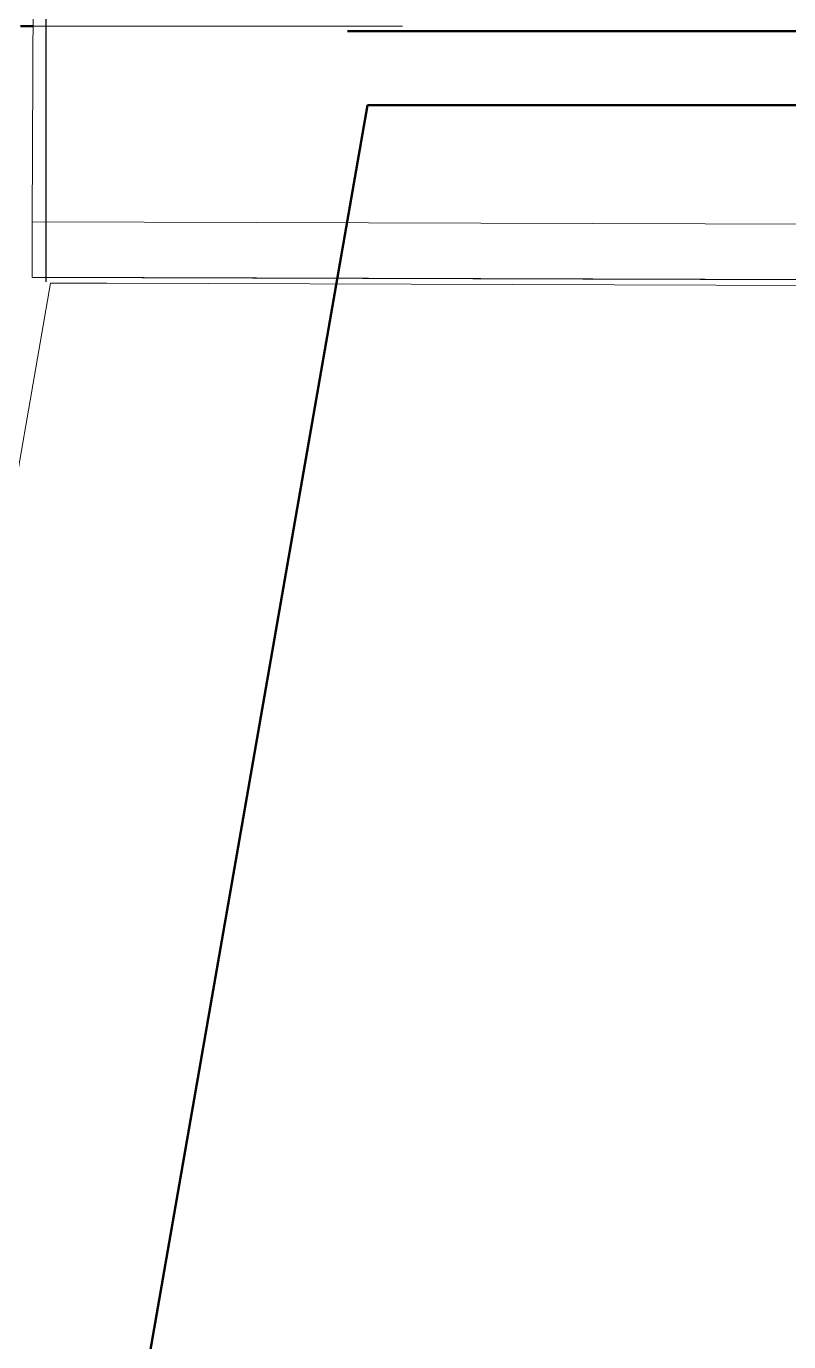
# Model space of a CAD drawing. Header units: metres. Extents: x 0 to 21, y 3 to 546.
# Drawn here: x 1.7774 to 1.9839, y 543.5866 to 543.9429 of the extents above; entities that cross this region are included whole.
import ezdxf

# ---------------------------------------------------------------- set-up
doc = ezdxf.new("R2010")
doc.units = ezdxf.units.M
doc.linetypes.add('JacobsDash', pattern=[0.0045, 0.003, -0.0015])
for name, color, linetype, lineweight in [('A-DETL', 7, 'Continuous', 13), ('A-FLOR', 7, 'Continuous', 50), ('A-WALL', 7, 'Continuous', 50), ('S-BEAM', 7, 'Continuous', 50), ('S-BEAM-HDLN', 7, 'JacobsDash', 18)]:
    doc.layers.add(name, color=color, linetype=linetype, lineweight=lineweight)

# ---------------------------------------------------------------- blocks, each defined once
blk = doc.blocks.new('North_Wall - North_Wall-6845343-DRG-2873136 - DETAIL A')
at = {"layer": 'A-WALL', "lineweight": 13}
for p, q in [((-1136.33174, 542.13023), (-1136.02804, 543.87336)), ((-1136.01283, 543.87331), (-1136.02804, 543.87336)), ((-1135.74028, 543.87248), (-1136.01283, 543.87331))]:
    blk.add_line(p, q, dxfattribs=at)

msp = doc.modelspace()

# ---------------------------------------------------------------- linework, layer by layer
at = {"layer": 'A-DETL', "linetype": 'JacobsDash', "lineweight": 25}
msp.add_line((1.7828098, 543.8736653), (1.7828098, 544.4229339), dxfattribs=at)
at = {"layer": 'A-DETL', "color": 252, "lineweight": 50, "true_color": 0x888888}
msp.add_line((1.9919595, 543.9415784), (1.8644746, 543.9415784), dxfattribs=at)
at = {"layer": 'A-DETL', "lineweight": 50}
for p, q in [((1.8698307, 543.9215784), (1.5585201, 542.1347289)), ((1.9920672, 543.9215784), (1.8698307, 543.9215784))]:
    msp.add_line(p, q, dxfattribs=at)
at = {"layer": 'A-FLOR', "lineweight": 13}
for p, q in [((1.7802061, 544.1975283), (1.7790604, 543.8900018)), ((1.7790045, 543.8750009), (1.7790604, 543.8900018)), ((1.7790604, 543.8900018), (2.0580715, 543.8891505)), ((1.7790045, 543.8750009), (1.779004, 543.874877)), ((1.928163, 543.8744219), (1.779004, 543.874877)), ((2.0570915, 543.8741524), (1.7790045, 543.8750009)), ((1.928163, 543.8744324), (2.0580593, 543.874036))]:
    msp.add_line(p, q, dxfattribs=at)
at = {"layer": 'S-BEAM'}
msp.add_line((1.7758845, 543.9429172), (1.7792575, 543.9429172), dxfattribs=at)
at = {"layer": 'S-BEAM-HDLN'}
msp.add_line((1.7793071, 543.9429172), (1.928094, 543.9429173), dxfattribs=at)

# ---------------------------------------------------------------- block references
at = {"layer": 'A-WALL', "lineweight": 13}
msp.add_blockref('North_Wall - North_Wall-6845343-DRG-2873136 - DETAIL A', (1137.812066, 0), dxfattribs=at)

doc.saveas('drawing.dxf')
